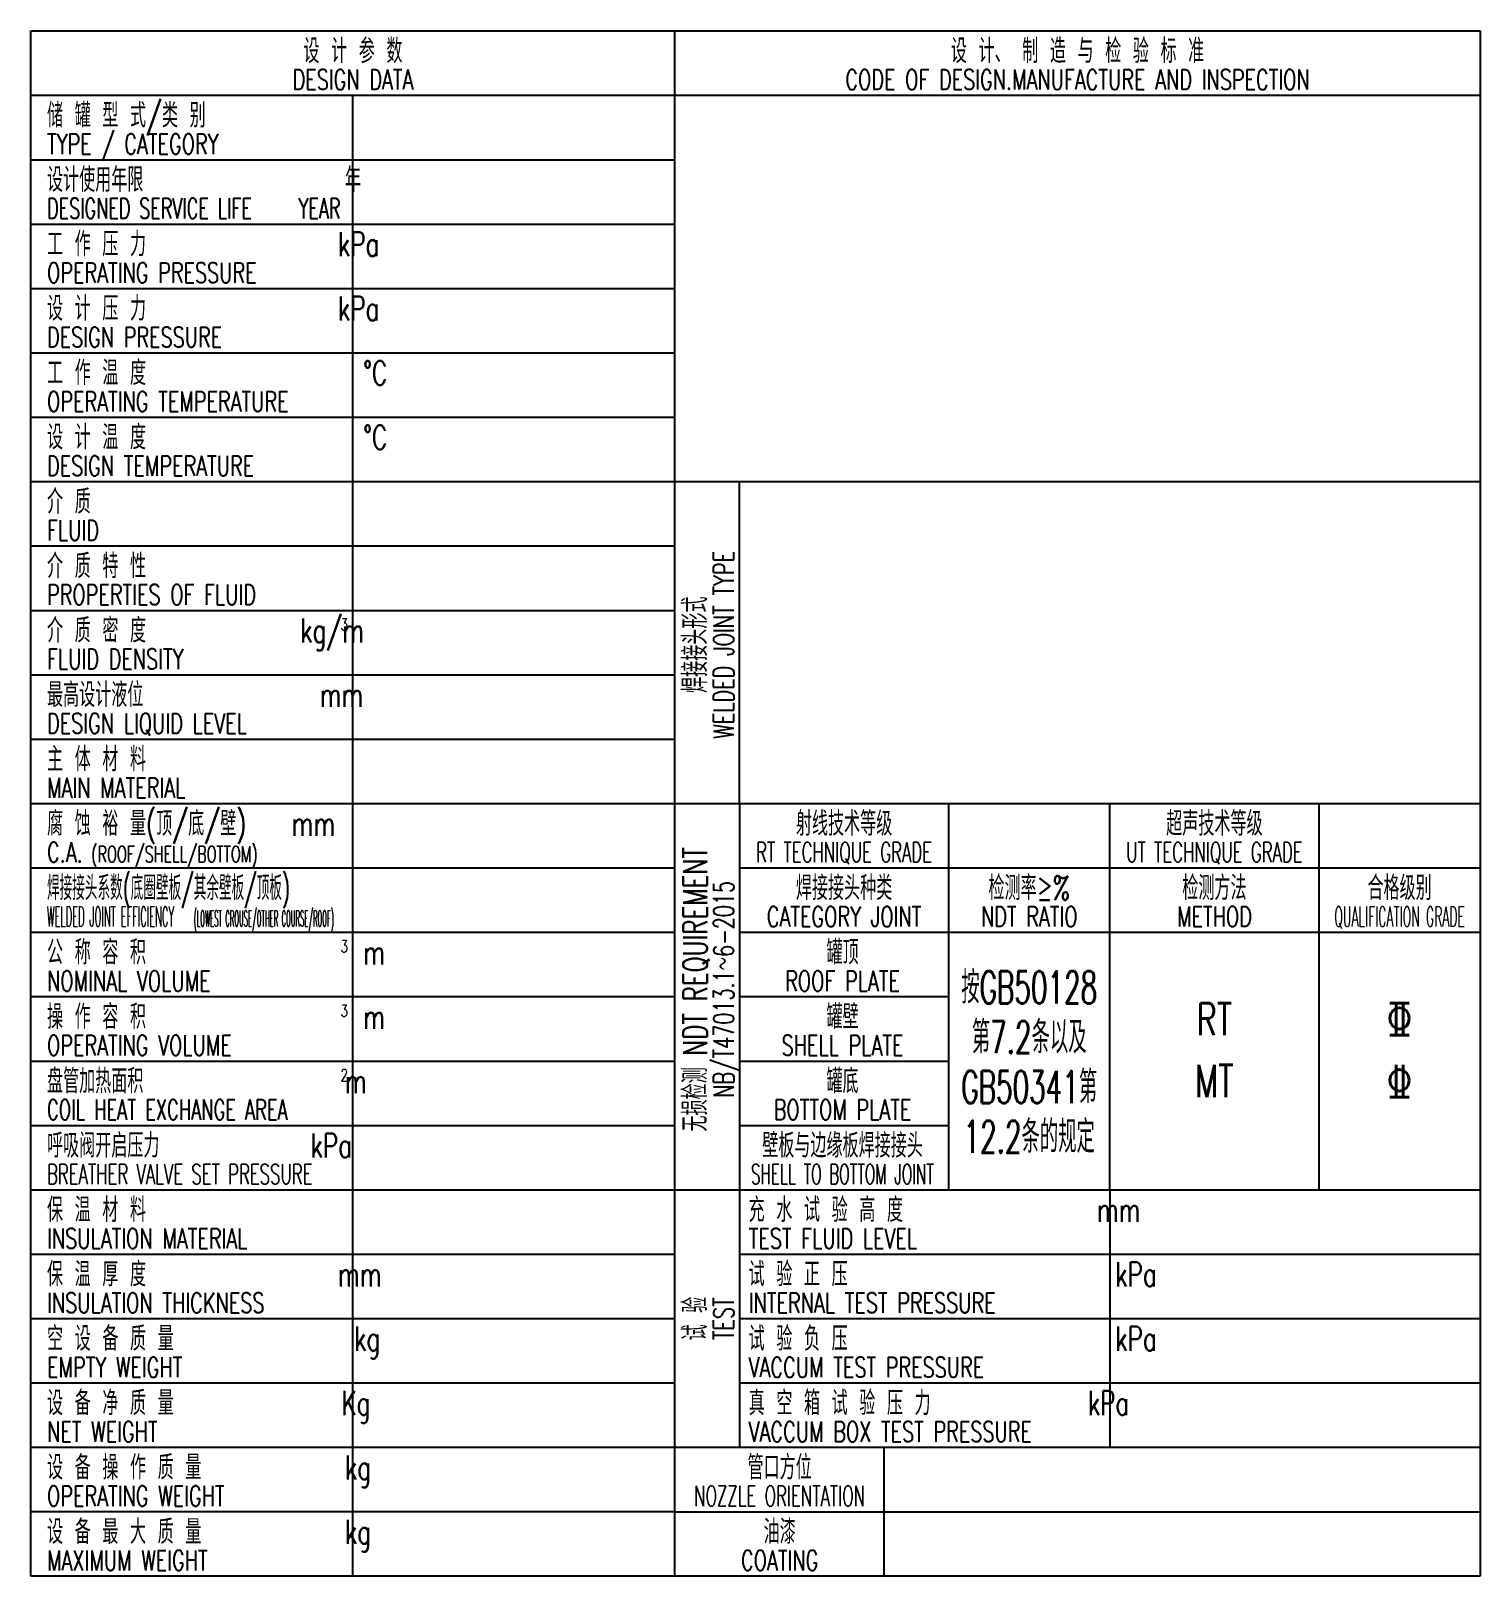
# Model space of a CAD drawing. Extents: x -180 to 0, y -192 to 0.
import ezdxf
from ezdxf.enums import TextEntityAlignment as Align

# ---------------------------------------------------------------- set-up
doc = ezdxf.new("R2010")
doc.units = 0
doc.header["$MEASUREMENT"] = 0
doc.layers.get('0').update_dxf_attribs({"linetype": 'CONTINUOUS'})
doc.styles.add('STADHLSD', font='romans.shx', dxfattribs={"width": 0.7, "bigfont": 'hlstd.shx'})

msp = doc.modelspace()

# ---------------------------------------------------------------- linework, layer by layer
at = {"color": 4, "linetype": 'Continuous'}
for p, q in [((-180, 0), (0, 0)), ((-180, -192), (-180, 0)), ((-100, -192), (-100, 0)), ((0, 0), (0, -192)), ((-100, -56), (0, -56)), ((-100, -96), (0, -96)), ((-100, -144), (0, -144)), ((-46, -144), (0, -144)), ((-100, -176), (0, -176)), ((0, -192), (-180, -192))]:
    msp.add_line(p, q, dxfattribs=at)
at = {"color": 2, "linetype": 'Continuous'}
for p, q in [((-180, -8), (-100, -8)), ((-140, -192), (-140, -8)), ((-100, -8), (0, -8)), ((-180, -16), (-100, -16)), ((-180, -24), (-100, -24)), ((-180, -32), (-100, -32)), ((-180, -40), (-100, -40)), ((-180, -48), (-100, -48)), ((-180, -56), (-100, -56)), ((-92, -96), (-92, -56)), ((-180, -64), (-100, -64)), ((-180, -72), (-100, -72)), ((-180, -80), (-100, -80)), ((-180, -88), (-100, -88)), ((-180, -96), (-100, -96)), ((-92, -96), (-92, -144)), ((-66, -144), (-66, -96)), ((-46, -144), (-46, -96)), ((-20, -144), (-20, -96)), ((-180, -104), (-100, -104)), ((-92, -104), (0, -104)), ((-180, -112), (-100, -112)), ((-92, -112), (0, -112)), ((-180, -120), (-100, -120)), ((-92, -120), (-66, -120)), ((-180, -128), (-100, -128)), ((-92, -128), (-66, -128)), ((-180, -136), (-100, -136)), ((-92, -136), (-66, -136)), ((-92, -144), (-92, -176)), ((-46, -144), (-46, -176)), ((-180, -144), (-100, -144)), ((-180, -152), (-100, -152)), ((-92, -152), (0, -152)), ((-180, -160), (-100, -160)), ((-92, -160), (0, -160)), ((-180, -168), (-100, -168)), ((-92, -168), (0, -168)), ((-180, -176), (-100, -176)), ((-74, -192), (-74, -176)), ((-100, -184), (-180, -184)), ((-100, -184), (0, -184))]:
    msp.add_line(p, q, dxfattribs=at)

# ---------------------------------------------------------------- texts
at = {"color": 2, "linetype": 'Continuous', "style": 'STADHLSD', "width": 0.7}
for s, p in [('设 计 参 数', (-140, -1)), ('设 计、 制 造 与 检 验 标 准', (-50, -1)), ('射线技术等级', (-79, -97)), ('超声技术等级', (-33, -97)), ('焊接接头种类', (-79, -105)), ('检测率≥%%%', (-56, -105)), ('检测方法', (-33, -105)), ('合格级别', (-10, -105)), ('罐顶', (-79.19, -113)), ('罐壁', (-79.19, -121)), ('罐底', (-79.19, -129)), ('壁板与边缘板焊接接头', (-79.19, -137)), ('管口方位', (-87, -177)), ('油漆', (-87, -185))]:
    msp.add_text(s, height=3, dxfattribs=at).set_placement(p, align=Align.TOP_CENTER)
at = {"color": 2, "linetype": 'Continuous', "style": 'STADHLSD'}
for s, width, p in [('DESIGN DATA', 0.7, (-140, -7.3)), ('CODE OF DESIGN.MANUFACTURE AND INSPECTION', 0.7, (-50, -7.3)), ('RT TECHNIQUE GRADE', 0.6, (-79, -103.3)), ('UT TECHNIQUE GRADE', 0.6, (-33, -103.3)), ('CATEGORY JOINT', 0.7, (-79, -111.3)), ('NDT RATIO', 0.7, (-56, -111.3)), ('METHOD', 0.7, (-33, -111.3)), ('QUALIFICATION GRADE', 0.45, (-10, -111.3)), ('ROOF PLATE', 0.7, (-79.19, -119.3)), ('SHELL PLATE', 0.7, (-79.19, -127.3)), ('BOTTOM PLATE', 0.7, (-79.19, -135.3)), ('SHELL TO BOTTOM JOINT', 0.55, (-79.19, -143.3)), ('NOZZLE ORIENTATION', 0.6, (-87, -183.3)), ('COATING', 0.7, (-87, -191.3))]:
    msp.add_text(s, height=2.5, dxfattribs=dict(at, width=width)).set_placement(p, align=Align.CENTER)
for s, height, width, p in [('储 罐 型 式/类 别', 3, 0.7, (-178, -9)), ('设计使用年限                年', 3, 0.7, (-178, -17)), ('工 作 压 力               kPa', 3, 0.7, (-178, -25)), ('设 计 压 力               kPa', 3, 0.7, (-178, -33)), ('工 作 温 度                 %%DC', 3, 0.7, (-178, -41)), ('设 计 温 度                 %%DC', 3, 0.7, (-178, -49)), ('介 质', 3, 0.7, (-178, -57)), ('介 质 特 性', 3, 0.7, (-178, -65)), ('介 质 密 度            kg/m', 3, 0.7, (-178, -73)), ('3', 1.5, 0.7, (-141.54, -73)), ('最高设计液位              mm', 3, 0.7, (-178, -81)), ('主 体 材 料', 3, 0.7, (-178, -89)), ('腐 蚀 裕 量(顶/底/壁)   mm', 3, 0.7, (-178, -97)), ('焊接接头系数(底圈壁板/其余壁板/顶板)', 3, 0.55, (-178, -105)), ('公 称 容 积                 m', 3, 0.7, (-178, -113)), ('3', 1.5, 0.7, (-141.54, -113)), ('操 作 容 积                 m', 3, 0.7, (-178, -121)), ('3', 1.5, 0.7, (-141.54, -121)), ('盘管加热面积                m', 3, 0.7, (-178, -129)), ('2', 1.5, 0.7, (-141.54, -129)), ('呼吸阀开启压力            kPa', 3, 0.7, (-178, -137)), ('保 温 材 料', 3, 0.7, (-178, -145)), ('充 水 试 验 高 度               mm', 3, 0.7, (-90.85, -145)), ('保 温 厚 度               mm', 3, 0.7, (-178, -153)), ('试 验 正 压                     kPa', 3, 0.7, (-90.85, -153)), ('空 设 备 质 量              kg', 3, 0.7, (-178, -161)), ('试 验 负 压                     kPa', 3, 0.7, (-90.85, -161)), ('设 备 净 质 量             Kg', 3, 0.7, (-178, -169)), ('真 空 箱 试 验 压 力            kPa', 3, 0.7, (-90.85, -169)), ('设 备 操 作 质 量           kg', 3, 0.7, (-178, -177)), ('设 备 最 大 质 量           kg', 3, 0.7, (-178, -185))]:
    msp.add_text(s, height=height, dxfattribs=dict(at, width=width)).set_placement(p, align=Align.TOP_LEFT)
for s, height, width, p in [('TYPE / CATEGORY', 2.5, 0.7, (-178, -15.3)), ('DESIGNED SERVICE LIFE   YEAR', 2.5, 0.64, (-178, -23.3)), ('OPERATING PRESSURE', 2.5, 0.7, (-178, -31.3)), ('DESIGN PRESSURE', 2.5, 0.7, (-178, -39.3)), ('OPERATING TEMPERATURE', 2.5, 0.7, (-178, -47.3)), ('DESIGN TEMPERATURE', 2.5, 0.7, (-178, -55.3)), ('FLUID', 2.5, 0.7, (-178, -63.3)), ('PROPERTIES OF FLUID', 2.5, 0.7, (-178, -71.3)), ('FLUID DENSITY', 2.5, 0.7, (-178, -79.3)), ('DESIGN LIQUID LEVEL', 2.5, 0.7, (-178, -87.3)), ('MAIN MATERIAL', 2.5, 0.7, (-178, -95.3)), ('C.A.', 2.5, 0.7, (-178, -103.3)), ('(ROOF/SHELL/BOTTOM)', 2, 0.65, (-172.49, -103.3)), ('WELDED JOINT EFFICIENCY', 2.5, 0.36, (-178, -111.3)), ('(LOWEST CROUSE/OTHER COURSE/ROOF)', 2, 0.31, (-159.79, -111.3)), ('NOMINAL VOLUME', 2.5, 0.7, (-178, -119.3)), ('OPERATING VOLUME', 2.5, 0.7, (-178, -127.3)), ('COIL HEAT EXCHANGE AREA', 2.5, 0.65, (-178, -135.3)), ('BREATHER VALVE SET PRESSURE', 2.5, 0.6, (-178, -143.3)), ('INSULATION MATERIAL', 2.5, 0.7, (-178, -151.3)), ('TEST FLUID LEVEL', 2.5, 0.7, (-90.85, -151.3)), ('INSULATION THICKNESS', 2.5, 0.7, (-178, -159.3)), ('INTERNAL TEST PRESSURE', 2.5, 0.7, (-90.85, -159.3)), ('EMPTY WEIGHT', 2.5, 0.7, (-178, -167.3)), ('VACCUM TEST PRESSURE', 2.5, 0.7, (-90.85, -167.3)), ('NET WEIGHT', 2.5, 0.7, (-178, -175.3)), ('VACCUM BOX TEST PRESSURE', 2.5, 0.7, (-90.85, -175.3)), ('OPERATING WEIGHT', 2.5, 0.7, (-178, -183.3)), ('MAXIMUM WEIGHT', 2.5, 0.7, (-178, -191.3))]:
    msp.add_text(s, height=height, dxfattribs=dict(at, width=width)).set_placement(p)
at = {"color": 2, "linetype": 'Continuous', "style": 'STADHLSD', "width": 0.7}
for s, p in [('WELDED JOINT TYPE', (-92.7, -76.27)), ('NB/T47013.1～6-2015', (-92.7, -119.09)), ('TEST', (-92.7, -160.01))]:
    msp.add_text(s, height=2.5, rotation=90, dxfattribs=at).set_placement(p, align=Align.CENTER)
for s, p in [('焊接接头形式', (-99, -76.27)), ('无损检测 NDT REQUIREMENT', (-99, -119.09)), ('试 验', (-99, -160.01))]:
    msp.add_text(s, height=3, rotation=90, dxfattribs=at).set_placement(p, align=Align.TOP_CENTER)
at = {"color": 7, "linetype": 'Continuous', "style": 'STADHLSD'}
for s, width, p in [('按GB50128', 0.6, (-56, -120.85)), ('RT', 0.7, (-33, -124.8)), ('第7.2条以及', 0.6, (-56, -127.04)), ('MT', 0.7, (-33, -132.49)), ('GB50341第', 0.6, (-56, -133.23)), ('12.2条的规定', 0.6, (-56, -139.41))]:
    msp.add_text(s, height=4, dxfattribs=dict(at, width=width)).set_placement(p, align=Align.CENTER)
for s, p in [('%%133', (-10, -124.8)), ('%%132', (-10, -132.49))]:
    msp.add_text(s, height=4, dxfattribs=at).set_placement(p, align=Align.CENTER)

doc.saveas('drawing.dxf')
